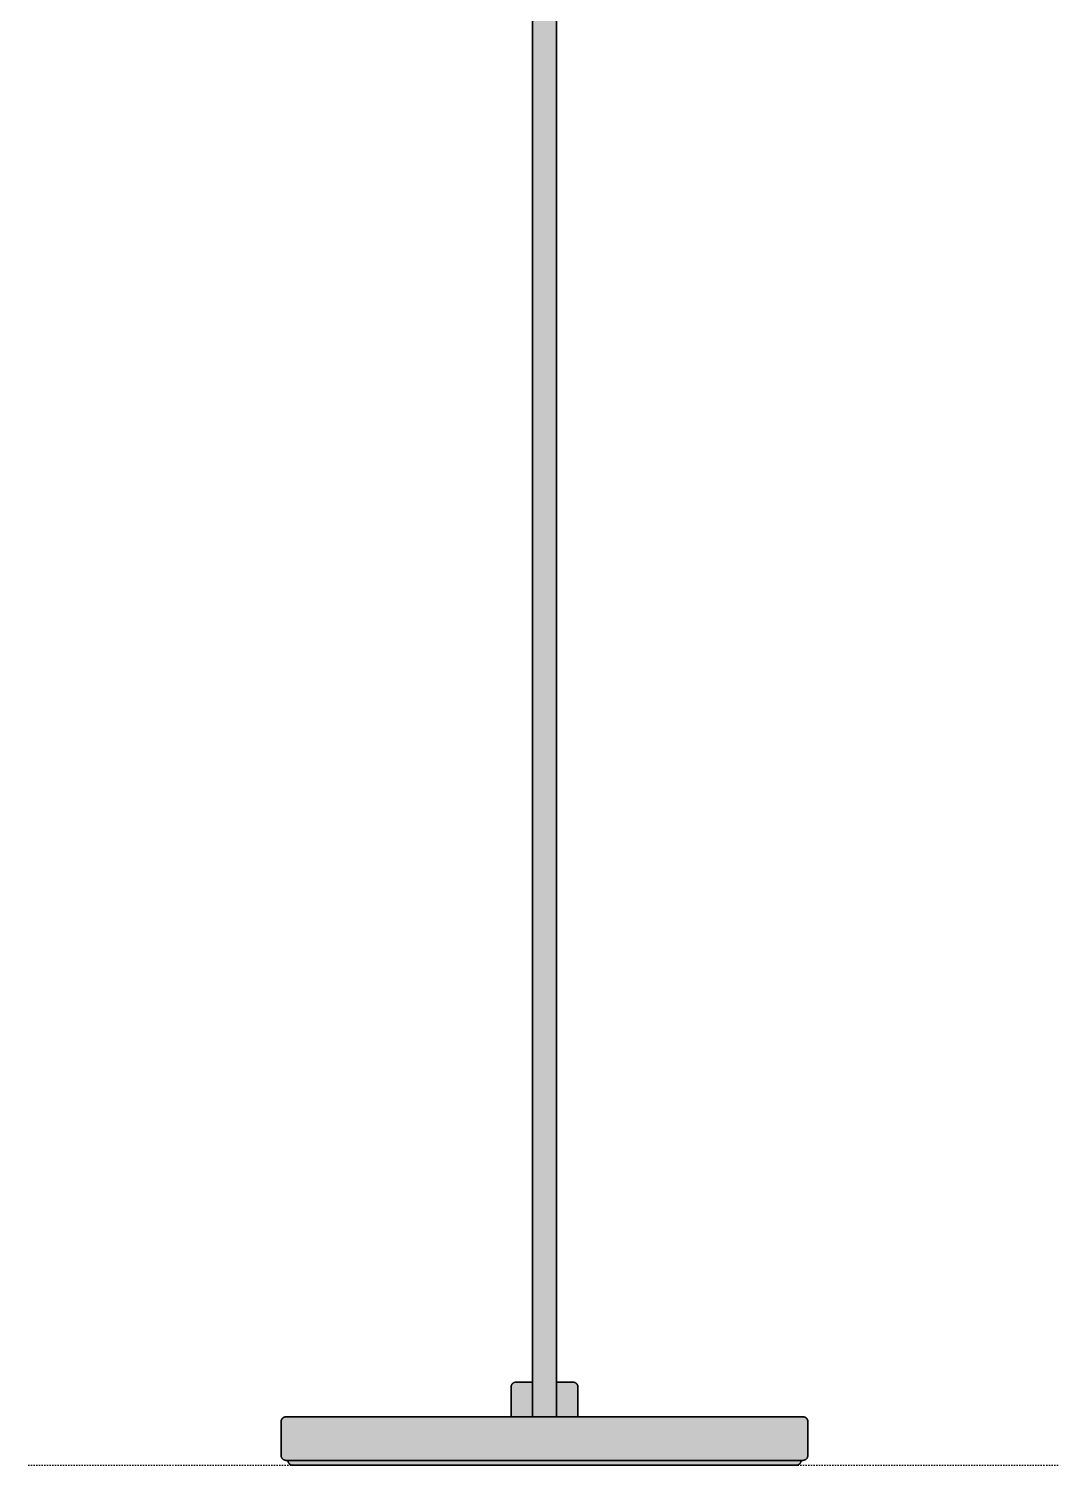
# Model space of a CAD drawing. Header units: millimetres. Extents: x 0 to 2227, y -2 to 1183.
# Drawn here: x 532 to 956, y 0 to 591 of the extents above; entities that cross this region are included whole.
import ezdxf

# ---------------------------------------------------------------- set-up
doc = ezdxf.new("R2010")
doc.units = ezdxf.units.MM
doc.linetypes.add('Dots', pattern=[1, 0, -1])
doc.layers.add('Blocks', color=7, linetype='Continuous')
doc.layers.add('Blocks$Fill', color=7, linetype='Continuous', true_color=0xffffff)
for name, color, linetype, lineweight, true_color in [('Blocks$Inner', 7, 'Continuous', 25, 0x007f00), ('Blocks$Outline', 7, 'Continuous', 35, 0xff3f3f), ('Groud', 7, 'Dots', 25, 0x243775)]:
    doc.layers.add(name, color=color, linetype=linetype, lineweight=lineweight, true_color=true_color)

# ---------------------------------------------------------------- blocks, each defined once
blk = doc.blocks.new('MS011 Floor Lamp Back')
at = {"layer": 'Blocks$Fill'}
blk.add_hatch(color=256, dxfattribs=at).paths.add_polyline_path([(220.73, 1164.2), (220.73, 1179.88), (220.72, 1179.99), (220.71, 1180.09), (220.69, 1180.19), (220.67, 1180.28), (220.64, 1180.38), (220.61, 1180.47), (220.57, 1180.57), (220.53, 1180.66), (220.49, 1180.74), (220.44, 1180.83), (220.39, 1180.91), (220.33, 1180.99), (220.27, 1181.07), (220.21, 1181.14), (220.14, 1181.21), (220.07, 1181.28), (219.99, 1181.34), (219.96, 1181.37), (219.92, 1181.4), (219.84, 1181.46), (219.76, 1181.51), (219.67, 1181.56), (219.58, 1181.61), (219.49, 1181.65), (219.4, 1181.68), (219.31, 1181.71), (219.21, 1181.74), (219.11, 1181.76), (219.01, 1181.78), (218.91, 1181.8), (218.81, 1181.8), (218.71, 1181.81), (205.99, 1181.81), (205.89, 1181.8), (205.79, 1181.8), (205.69, 1181.78), (205.64, 1181.77), (205.59, 1181.76), (205.49, 1181.74), (205.39, 1181.71), (205.3, 1181.68), (205.21, 1181.65), (205.12, 1181.61), (205.03, 1181.56), (204.94, 1181.51), (204.86, 1181.46), (204.78, 1181.4), (204.71, 1181.34), (204.63, 1181.28), (204.56, 1181.21), (204.49, 1181.14), (204.43, 1181.07), (204.37, 1180.99), (204.31, 1180.91), (204.26, 1180.83), (204.21, 1180.74), (204.17, 1180.66), (204.13, 1180.57), (204.09, 1180.47), (204.06, 1180.38), (204.03, 1180.28), (204.01, 1180.19), (203.99, 1180.09), (203.98, 1179.99), (203.97, 1179.88), (203.97, 1179.78), (203.97, 1163.67), (203.52, 1163.28), (203.09, 1162.87), (202.65, 1162.42), (202.22, 1161.94), (201.37, 1160.89), (200.51, 1159.71), (199.66, 1158.37), (198.81, 1156.89), (197.07, 1153.44), (165.82, 1084.86), (164.93, 1082.65), (164.63, 1081.7), (164.51, 1081.26), (164.43, 1080.85), (164.4, 1080.66), (164.38, 1080.47), (164.37, 1080.29), (164.36, 1080.11), (164.36, 1079.94), (164.38, 1079.77), (164.39, 1079.69), (164.4, 1079.61), (164.41, 1079.54), (164.43, 1079.46), (164.47, 1079.32), (164.5, 1079.24), (164.52, 1079.18), (164.55, 1079.11), (164.59, 1079.04), (164.62, 1078.98), (164.66, 1078.91), (164.7, 1078.85), (164.74, 1078.79), (164.79, 1078.73), (164.84, 1078.67), (164.89, 1078.62), (164.94, 1078.56), (165, 1078.51), (165.06, 1078.46), (165.17, 1078.37), (165.28, 1078.29), (165.41, 1078.21), (165.54, 1078.14), (165.68, 1078.08), (165.83, 1078.02), (165.98, 1077.96), (166.14, 1077.91), (166.31, 1077.87), (166.49, 1077.83), (166.67, 1077.79), (166.87, 1077.77), (167.27, 1077.73), (167.71, 1077.71), (168.18, 1077.72), (168.69, 1077.75), (169.22, 1077.8), (169.79, 1077.88), (171.03, 1078.11), (172.41, 1078.44), (176.86, 1079.92), (181.33, 1081.17), (185.79, 1082.21), (190.23, 1083.06), (194.63, 1083.73), (198.98, 1084.23), (207.45, 1084.78), (207.45, 34.21), (200.51, 34.21), (200.4, 34.2), (200.3, 34.19), (200.2, 34.17), (200.11, 34.15), (200.01, 34.12), (199.92, 34.09), (199.82, 34.05), (199.73, 34.01), (199.65, 33.97), (199.56, 33.92), (199.48, 33.86), (199.4, 33.81), (199.32, 33.75), (199.25, 33.68), (199.18, 33.62), (199.11, 33.54), (199.05, 33.47), (198.99, 33.39), (198.93, 33.32), (198.88, 33.23), (198.83, 33.15), (198.78, 33.06), (198.74, 32.97), (198.71, 32.88), (198.67, 32.78), (198.65, 32.69), (198.62, 32.59), (198.61, 32.49), (198.59, 32.39), (198.59, 32.29), (198.58, 32.18), (198.58, 19.96), (105.83, 19.95), (105.73, 19.94), (105.63, 19.93), (105.53, 19.91), (105.43, 19.89), (105.33, 19.86), (105.24, 19.83), (105.15, 19.8), (105.06, 19.75), (104.97, 19.71), (104.88, 19.66), (104.8, 19.61), (104.72, 19.55), (104.65, 19.49), (104.57, 19.43), (104.5, 19.36), (104.43, 19.29), (104.37, 19.22), (104.31, 19.14), (104.25, 19.06), (104.2, 18.98), (104.15, 18.89), (104.11, 18.8), (104.07, 18.72), (104.03, 18.62), (104, 18.53), (103.97, 18.43), (103.95, 18.34), (103.93, 18.24), (103.92, 18.13), (103.91, 18.03), (103.91, 17.93), (103.91, 4.05), (103.91, 3.95), (103.92, 3.85), (103.93, 3.75), (103.94, 3.7), (103.94, 3.69), (103.94, 3.69), (103.94, 3.69), (103.94, 3.69), (103.94, 3.69), (103.94, 3.69), (103.94, 3.69), (103.94, 3.68), (103.94, 3.68), (103.94, 3.68), (103.94, 3.68), (103.94, 3.68), (103.94, 3.68), (103.94, 3.67), (103.94, 3.67), (103.94, 3.67), (103.97, 3.55), (104, 3.45), (104.03, 3.36), (104.07, 3.27), (104.11, 3.18), (104.15, 3.09), (104.2, 3), (104.25, 2.92), (104.31, 2.84), (104.37, 2.77), (104.43, 2.69), (104.5, 2.62), (104.57, 2.56), (104.65, 2.49), (104.72, 2.43), (104.8, 2.37), (104.88, 2.32), (104.97, 2.27), (105.06, 2.23), (105.15, 2.19), (105.24, 2.15), (105.33, 2.12), (105.43, 2.09), (105.53, 2.07), (105.63, 2.05), (105.73, 2.04), (105.83, 2.03), (105.93, 2.03), (106.69, 2.03), (106.7, 1.92), (106.7, 1.82), (106.72, 1.72), (106.74, 1.62), (106.74, 1.62), (106.74, 1.62), (106.74, 1.62), (106.74, 1.61), (106.74, 1.61), (106.74, 1.61), (106.74, 1.61), (106.74, 1.61), (106.74, 1.61), (106.74, 1.6), (106.74, 1.6), (106.74, 1.6), (106.74, 1.6), (106.74, 1.6), (106.74, 1.6), (106.74, 1.6), (106.75, 1.57), (106.75, 1.57), (106.75, 1.57), (106.75, 1.57), (106.75, 1.56), (106.75, 1.56), (106.75, 1.56), (106.75, 1.56), (106.75, 1.56), (106.75, 1.56), (106.75, 1.55), (106.75, 1.55), (106.75, 1.55), (106.75, 1.55), (106.75, 1.55), (106.75, 1.55), (106.76, 1.52), (106.79, 1.43), (106.8, 1.38), (106.82, 1.33), (106.85, 1.24), (106.89, 1.15), (106.94, 1.06), (106.99, 0.98), (107.04, 0.9), (107.1, 0.82), (107.16, 0.74), (107.22, 0.67), (107.29, 0.6), (107.36, 0.53), (107.43, 0.46), (107.51, 0.4), (107.59, 0.35), (107.67, 0.29), (107.76, 0.25), (107.84, 0.2), (107.93, 0.16), (108.03, 0.12), (108.12, 0.09), (108.22, 0.06), (108.31, 0.04), (108.41, 0.02), (108.51, 0.01), (108.62, 0), (108.72, 0), (316.08, 0), (316.19, 0.01), (316.29, 0.02), (316.39, 0.04), (316.48, 0.06), (316.58, 0.09), (316.67, 0.12), (316.77, 0.16), (316.86, 0.2), (316.94, 0.25), (317.03, 0.29), (317.11, 0.35), (317.19, 0.4), (317.27, 0.46), (317.34, 0.53), (317.41, 0.6), (317.48, 0.67), (317.54, 0.74), (317.6, 0.82), (317.66, 0.9), (317.71, 0.98), (317.76, 1.06), (317.81, 1.15), (317.85, 1.24), (317.88, 1.33), (317.91, 1.43), (317.94, 1.52), (317.97, 1.62), (317.98, 1.72), (318, 1.82), (318, 1.92), (318.01, 2.03), (318.87, 2.03), (318.97, 2.04), (319.07, 2.05), (319.17, 2.07), (319.27, 2.09), (319.37, 2.12), (319.46, 2.15), (319.55, 2.19), (319.64, 2.23), (319.73, 2.27), (319.82, 2.32), (319.9, 2.37), (319.98, 2.43), (320.05, 2.49), (320.13, 2.56), (320.2, 2.62), (320.27, 2.69), (320.33, 2.77), (320.39, 2.84), (320.45, 2.92), (320.5, 3), (320.55, 3.09), (320.59, 3.18), (320.63, 3.27), (320.67, 3.36), (320.7, 3.45), (320.73, 3.55), (320.75, 3.65), (320.77, 3.75), (320.78, 3.85), (320.79, 3.95), (320.79, 4.05), (320.79, 17.93), (320.79, 18.03), (320.78, 18.13), (320.77, 18.24), (320.75, 18.34), (320.73, 18.43), (320.72, 18.48), (320.71, 18.51), (320.71, 18.51), (320.71, 18.51), (320.71, 18.51), (320.71, 18.51), (320.71, 18.51), (320.71, 18.51), (320.71, 18.52), (320.71, 18.52), (320.71, 18.52), (320.7, 18.52), (320.7, 18.52), (320.7, 18.52), (320.7, 18.52), (320.67, 18.62), (320.63, 18.72), (320.59, 18.8), (320.55, 18.89), (320.5, 18.98), (320.45, 19.06), (320.39, 19.14), (320.33, 19.22), (320.27, 19.29), (320.2, 19.36), (320.13, 19.43), (320.05, 19.49), (319.98, 19.55), (319.9, 19.61), (319.82, 19.66), (319.73, 19.71), (319.64, 19.75), (319.55, 19.8), (319.46, 19.83), (319.37, 19.86), (319.27, 19.89), (319.17, 19.91), (319.07, 19.93), (318.97, 19.94), (318.87, 19.95), (318.77, 19.96), (226.12, 19.96), (226.12, 32.24), (226.11, 32.29), (226.11, 32.39), (226.09, 32.49), (226.08, 32.59), (226.05, 32.69), (226.03, 32.78), (226.02, 32.81), (226.02, 32.81), (226.02, 32.81), (226.02, 32.81), (226.02, 32.81), (226.02, 32.82), (226.01, 32.82), (226.01, 32.82), (226.01, 32.82), (226.01, 32.82), (226.01, 32.82), (226.01, 32.83), (226.01, 32.83), (226.01, 32.83), (226.01, 32.83), (226.01, 32.83), (226, 32.86), (226, 32.86), (226, 32.86), (226, 32.86), (226, 32.87), (226, 32.87), (226, 32.87), (226, 32.87), (226, 32.87), (226, 32.87), (225.99, 32.87), (225.99, 32.88), (225.99, 32.88), (225.99, 32.88), (225.96, 32.97), (225.94, 33.02), (225.93, 33.04), (225.92, 33.06), (225.87, 33.15), (225.82, 33.23), (225.77, 33.32), (225.71, 33.39), (225.65, 33.47), (225.59, 33.54), (225.52, 33.62), (225.45, 33.68), (225.38, 33.75), (225.3, 33.81), (225.22, 33.86), (225.14, 33.92), (225.05, 33.97), (224.97, 34.01), (224.88, 34.05), (224.78, 34.09), (224.69, 34.12), (224.59, 34.15), (224.5, 34.17), (224.4, 34.19), (224.3, 34.2), (224.19, 34.21), (224.09, 34.21), (217.25, 34.21), (217.25, 1084.75), (226.95, 1084.05), (235.38, 1082.88), (242.24, 1081.5), (244.99, 1080.8), (247.23, 1080.13), (249.87, 1079.32), (252.17, 1078.72), (253.2, 1078.49), (254.14, 1078.33), (255, 1078.22), (255.4, 1078.19), (255.78, 1078.17), (256.14, 1078.17), (256.47, 1078.18), (256.79, 1078.21), (257.09, 1078.26), (257.37, 1078.32), (257.5, 1078.36), (257.62, 1078.4), (257.75, 1078.45), (257.86, 1078.5), (257.97, 1078.55), (258.08, 1078.61), (258.18, 1078.68), (258.28, 1078.74), (258.37, 1078.82), (258.45, 1078.89), (258.54, 1078.97), (258.61, 1079.06), (258.68, 1079.15), (258.75, 1079.24), (258.81, 1079.34), (258.87, 1079.44), (258.92, 1079.55), (258.97, 1079.67), (259.01, 1079.78), (259.05, 1079.9), (259.08, 1080.03), (259.11, 1080.16), (259.13, 1080.27), (259.14, 1080.38), (259.17, 1080.61), (259.18, 1080.86), (259.17, 1081.11), (259.16, 1081.38), (259.14, 1081.66), (259.05, 1082.26), (258.91, 1082.91), (258.73, 1083.62), (258.5, 1084.38), (258.21, 1085.2), (229.84, 1150.06), (227.31, 1155.15), (226.13, 1157.26), (225.01, 1159.11), (223.91, 1160.71), (223.38, 1161.43), (222.84, 1162.08), (222.31, 1162.69), (221.79, 1163.24), (221.26, 1163.74)], flags=0)
at = {"layer": 'Blocks$Inner'}
for points in [[(207.45, 1123.19), (207.45, 1084.78), (207.45, 34.21), (207.45, 19.96), (217.25, 19.96), (217.25, 34.21), (217.25, 1084.75), (217.25, 1122.98), (217.25, 1142.68), (207.45, 1142.68)], [(207.45, 34.21), (200.61, 34.21), (200.51, 34.21), (200.4, 34.2), (200.3, 34.19), (200.2, 34.17), (200.11, 34.15), (200.01, 34.12), (199.92, 34.09), (199.82, 34.05), (199.73, 34.01), (199.65, 33.97), (199.56, 33.92), (199.48, 33.86), (199.4, 33.81), (199.32, 33.75), (199.25, 33.68), (199.18, 33.62), (199.11, 33.54), (199.05, 33.47), (198.99, 33.39), (198.93, 33.32), (198.88, 33.23), (198.83, 33.15), (198.78, 33.06), (198.74, 32.97), (198.71, 32.88), (198.67, 32.78), (198.65, 32.69), (198.62, 32.59), (198.61, 32.49), (198.59, 32.39), (198.59, 32.29), (198.58, 32.18), (198.58, 19.96), (207.45, 19.96)], [(226.12, 19.96), (226.12, 32.18), (226.12, 32.24), (226.11, 32.29), (226.11, 32.39), (226.09, 32.49), (226.08, 32.59), (226.05, 32.69), (226.03, 32.78), (226.02, 32.81), (226.02, 32.81), (226.02, 32.81), (226.02, 32.81), (226.02, 32.81), (226.02, 32.82), (226.01, 32.82), (226.01, 32.82), (226.01, 32.82), (226.01, 32.82), (226.01, 32.82), (226.01, 32.82), (226.01, 32.83), (226.01, 32.83), (226.01, 32.83), (226.01, 32.83), (226.01, 32.83), (226, 32.86), (226, 32.86), (226, 32.86), (226, 32.86), (226, 32.87), (226, 32.87), (226, 32.87), (226, 32.87), (226, 32.87), (226, 32.87), (225.99, 32.87), (225.99, 32.88), (225.99, 32.88), (225.99, 32.88), (225.96, 32.97), (225.94, 33.02), (225.93, 33.04), (225.92, 33.06), (225.87, 33.15), (225.82, 33.23), (225.77, 33.32), (225.71, 33.39), (225.65, 33.47), (225.59, 33.54), (225.52, 33.62), (225.45, 33.68), (225.38, 33.75), (225.3, 33.81), (225.22, 33.86), (225.14, 33.92), (225.05, 33.97), (224.97, 34.01), (224.88, 34.05), (224.78, 34.09), (224.69, 34.12), (224.59, 34.15), (224.5, 34.17), (224.4, 34.19), (224.3, 34.2), (224.19, 34.21), (224.09, 34.21), (217.25, 34.21), (217.25, 19.96)], [(217.25, 19.96), (207.45, 19.96), (198.58, 19.96), (105.93, 19.96), (105.83, 19.95), (105.73, 19.94), (105.63, 19.93), (105.53, 19.91), (105.43, 19.89), (105.33, 19.86), (105.24, 19.83), (105.15, 19.8), (105.06, 19.75), (104.97, 19.71), (104.88, 19.66), (104.8, 19.61), (104.72, 19.55), (104.65, 19.49), (104.57, 19.43), (104.5, 19.36), (104.43, 19.29), (104.37, 19.22), (104.31, 19.14), (104.25, 19.06), (104.2, 18.98), (104.15, 18.89), (104.11, 18.8), (104.07, 18.72), (104.03, 18.62), (104, 18.53), (103.97, 18.43), (103.95, 18.34), (103.93, 18.24), (103.92, 18.13), (103.91, 18.03), (103.91, 17.93), (103.91, 4.05), (103.91, 3.95), (103.92, 3.85), (103.93, 3.75), (103.94, 3.7), (103.94, 3.69), (103.94, 3.69), (103.94, 3.69), (103.94, 3.68), (103.94, 3.68), (103.94, 3.68), (103.94, 3.67), (103.94, 3.67), (103.95, 3.65), (103.97, 3.55), (104, 3.45), (104.03, 3.36), (104.07, 3.27), (104.11, 3.18), (104.15, 3.09), (104.2, 3), (104.25, 2.92), (104.31, 2.84), (104.37, 2.77), (104.43, 2.69), (104.5, 2.62), (104.57, 2.56), (104.65, 2.49), (104.72, 2.43), (104.8, 2.37), (104.88, 2.32), (104.97, 2.27), (105.06, 2.23), (105.15, 2.19), (105.24, 2.15), (105.33, 2.12), (105.43, 2.09), (105.53, 2.07), (105.63, 2.05), (105.73, 2.04), (105.83, 2.03), (105.93, 2.03), (106.69, 2.03), (318.01, 2.03), (318.77, 2.03), (318.87, 2.03), (318.97, 2.04), (319.07, 2.05), (319.17, 2.07), (319.27, 2.09), (319.37, 2.12), (319.46, 2.15), (319.55, 2.19), (319.64, 2.23), (319.73, 2.27), (319.82, 2.32), (319.9, 2.37), (319.98, 2.43), (320.05, 2.49), (320.13, 2.56), (320.2, 2.62), (320.27, 2.69), (320.33, 2.77), (320.39, 2.84), (320.45, 2.92), (320.5, 3), (320.55, 3.09), (320.59, 3.18), (320.63, 3.27), (320.67, 3.36), (320.7, 3.45), (320.73, 3.55), (320.75, 3.65), (320.77, 3.75), (320.78, 3.85), (320.79, 3.95), (320.79, 4.05), (320.79, 17.93), (320.79, 18.03), (320.78, 18.13), (320.77, 18.24), (320.75, 18.34), (320.73, 18.43), (320.72, 18.48), (320.71, 18.51), (320.71, 18.51), (320.71, 18.51), (320.71, 18.51), (320.71, 18.52), (320.7, 18.52), (320.7, 18.52), (320.7, 18.53), (320.7, 18.53), (320.67, 18.62), (320.63, 18.72), (320.59, 18.8), (320.55, 18.89), (320.5, 18.98), (320.45, 19.06), (320.39, 19.14), (320.33, 19.22), (320.27, 19.29), (320.2, 19.36), (320.13, 19.43), (320.05, 19.49), (319.98, 19.55), (319.9, 19.61), (319.82, 19.66), (319.73, 19.71), (319.64, 19.75), (319.55, 19.8), (319.46, 19.83), (319.37, 19.86), (319.27, 19.89), (319.17, 19.91), (319.07, 19.93), (318.97, 19.94), (318.87, 19.95), (318.77, 19.96), (226.12, 19.96)], [(108.72, 0), (315.98, 0), (316.08, 0), (316.19, 0.01), (316.29, 0.02), (316.39, 0.04), (316.48, 0.06), (316.58, 0.09), (316.67, 0.12), (316.77, 0.16), (316.86, 0.2), (316.94, 0.25), (317.03, 0.29), (317.11, 0.35), (317.19, 0.4), (317.27, 0.46), (317.34, 0.53), (317.41, 0.6), (317.48, 0.67), (317.54, 0.74), (317.6, 0.82), (317.66, 0.9), (317.71, 0.98), (317.76, 1.06), (317.81, 1.15), (317.85, 1.24), (317.88, 1.33), (317.91, 1.43), (317.94, 1.52), (317.97, 1.62), (317.98, 1.72), (318, 1.82), (318, 1.92), (318.01, 2.03), (106.69, 2.03), (106.7, 1.92), (106.7, 1.82), (106.72, 1.72), (106.74, 1.62), (106.74, 1.62), (106.74, 1.62), (106.74, 1.62), (106.74, 1.61), (106.74, 1.61), (106.74, 1.61), (106.74, 1.61), (106.74, 1.61), (106.74, 1.61), (106.74, 1.6), (106.74, 1.6), (106.74, 1.6), (106.74, 1.6), (106.74, 1.6), (106.74, 1.6), (106.74, 1.6), (106.75, 1.57), (106.75, 1.57), (106.75, 1.57), (106.75, 1.57), (106.75, 1.56), (106.75, 1.56), (106.75, 1.56), (106.75, 1.56), (106.75, 1.56), (106.75, 1.56), (106.75, 1.56), (106.75, 1.55), (106.75, 1.55), (106.75, 1.55), (106.75, 1.55), (106.75, 1.55), (106.75, 1.55), (106.76, 1.52), (106.79, 1.43), (106.8, 1.38), (106.82, 1.33), (106.85, 1.24), (106.89, 1.15), (106.94, 1.06), (106.99, 0.98), (107.04, 0.9), (107.1, 0.82), (107.16, 0.74), (107.22, 0.67), (107.29, 0.6), (107.36, 0.53), (107.43, 0.46), (107.51, 0.4), (107.59, 0.35), (107.67, 0.29), (107.76, 0.25), (107.84, 0.2), (107.93, 0.16), (108.03, 0.12), (108.12, 0.09), (108.22, 0.06), (108.31, 0.04), (108.41, 0.02), (108.51, 0.01), (108.62, 0)]]:
    blk.add_lwpolyline(points, close=True, dxfattribs=at)
at = {"layer": 'Blocks$Outline'}
for points in [[(207.45, 1084.78), (207.45, 34.21)], [(217.25, 34.21), (217.25, 1084.75)], [(207.45, 34.21), (200.61, 34.21), (200.51, 34.21), (200.4, 34.2), (200.3, 34.19), (200.2, 34.17), (200.11, 34.15), (200.01, 34.12), (199.92, 34.09), (199.82, 34.05), (199.73, 34.01), (199.65, 33.97), (199.56, 33.92), (199.48, 33.86), (199.4, 33.81), (199.32, 33.75), (199.25, 33.68), (199.18, 33.62), (199.11, 33.54), (199.05, 33.47), (198.99, 33.39), (198.93, 33.32), (198.88, 33.23), (198.83, 33.15), (198.78, 33.06), (198.74, 32.97), (198.71, 32.88), (198.67, 32.78), (198.65, 32.69), (198.62, 32.59), (198.61, 32.49), (198.59, 32.39), (198.59, 32.29), (198.58, 32.18), (198.58, 19.96)], [(226.12, 19.96), (226.12, 32.18), (226.12, 32.24), (226.11, 32.29), (226.11, 32.39), (226.09, 32.49), (226.08, 32.59), (226.05, 32.69), (226.03, 32.78), (226.02, 32.81), (226.02, 32.81), (226.02, 32.81), (226.02, 32.81), (226.02, 32.81), (226.02, 32.82), (226.01, 32.82), (226.01, 32.82), (226.01, 32.82), (226.01, 32.82), (226.01, 32.82), (226.01, 32.82), (226.01, 32.83), (226.01, 32.83), (226.01, 32.83), (226.01, 32.83), (226.01, 32.83), (226, 32.86), (226, 32.86), (226, 32.86), (226, 32.86), (226, 32.87), (226, 32.87), (226, 32.87), (226, 32.87), (226, 32.87), (226, 32.87), (225.99, 32.87), (225.99, 32.88), (225.99, 32.88), (225.99, 32.88), (225.96, 32.97), (225.94, 33.02), (225.93, 33.04), (225.92, 33.06), (225.87, 33.15), (225.82, 33.23), (225.77, 33.32), (225.71, 33.39), (225.65, 33.47), (225.59, 33.54), (225.52, 33.62), (225.45, 33.68), (225.38, 33.75), (225.3, 33.81), (225.22, 33.86), (225.14, 33.92), (225.05, 33.97), (224.97, 34.01), (224.88, 34.05), (224.78, 34.09), (224.69, 34.12), (224.59, 34.15), (224.5, 34.17), (224.4, 34.19), (224.3, 34.2), (224.19, 34.21), (224.09, 34.21), (217.25, 34.21)], [(198.58, 19.96), (105.93, 19.96), (105.83, 19.95), (105.73, 19.94), (105.63, 19.93), (105.53, 19.91), (105.43, 19.89), (105.33, 19.86), (105.24, 19.83), (105.15, 19.8), (105.06, 19.75), (104.97, 19.71), (104.88, 19.66), (104.8, 19.61), (104.72, 19.55), (104.65, 19.49), (104.57, 19.43), (104.5, 19.36), (104.43, 19.29), (104.37, 19.22), (104.31, 19.14), (104.25, 19.06), (104.2, 18.98), (104.15, 18.89), (104.11, 18.8), (104.07, 18.72), (104.03, 18.62), (104, 18.53), (103.97, 18.43), (103.95, 18.34), (103.93, 18.24), (103.92, 18.13), (103.91, 18.03), (103.91, 17.93), (103.91, 4.05), (103.91, 3.95), (103.92, 3.85), (103.93, 3.75), (103.94, 3.7), (103.94, 3.69), (103.94, 3.69), (103.94, 3.69), (103.94, 3.69), (103.94, 3.69), (103.94, 3.69), (103.94, 3.69), (103.94, 3.68), (103.94, 3.68), (103.94, 3.68), (103.94, 3.68), (103.94, 3.68), (103.94, 3.68), (103.94, 3.67), (103.94, 3.67), (103.94, 3.67), (103.95, 3.65), (103.97, 3.55), (104, 3.45), (104.03, 3.36), (104.07, 3.27), (104.11, 3.18), (104.15, 3.09), (104.2, 3), (104.25, 2.92), (104.31, 2.84), (104.37, 2.77), (104.43, 2.69), (104.5, 2.62), (104.57, 2.56), (104.65, 2.49), (104.72, 2.43), (104.8, 2.37), (104.88, 2.32), (104.97, 2.27), (105.06, 2.23), (105.15, 2.19), (105.24, 2.15), (105.33, 2.12), (105.43, 2.09), (105.53, 2.07), (105.63, 2.05), (105.73, 2.04), (105.83, 2.03), (105.93, 2.03), (106.69, 2.03)], [(318.01, 2.03), (318.77, 2.03), (318.87, 2.03), (318.97, 2.04), (319.07, 2.05), (319.17, 2.07), (319.27, 2.09), (319.37, 2.12), (319.46, 2.15), (319.55, 2.19), (319.64, 2.23), (319.73, 2.27), (319.82, 2.32), (319.9, 2.37), (319.98, 2.43), (320.05, 2.49), (320.13, 2.56), (320.2, 2.62), (320.27, 2.69), (320.33, 2.77), (320.39, 2.84), (320.45, 2.92), (320.5, 3), (320.55, 3.09), (320.59, 3.18), (320.63, 3.27), (320.67, 3.36), (320.7, 3.45), (320.73, 3.55), (320.75, 3.65), (320.77, 3.75), (320.78, 3.85), (320.79, 3.95), (320.79, 4.05), (320.79, 17.93), (320.79, 18.03), (320.78, 18.13), (320.77, 18.24), (320.75, 18.34), (320.73, 18.43), (320.72, 18.48), (320.71, 18.51), (320.71, 18.51), (320.71, 18.51), (320.71, 18.51), (320.71, 18.51), (320.71, 18.51), (320.71, 18.51), (320.71, 18.52), (320.71, 18.52), (320.71, 18.52), (320.7, 18.52), (320.7, 18.52), (320.7, 18.52), (320.7, 18.52), (320.7, 18.53), (320.7, 18.53), (320.7, 18.53), (320.67, 18.62), (320.63, 18.72), (320.59, 18.8), (320.55, 18.89), (320.5, 18.98), (320.45, 19.06), (320.39, 19.14), (320.33, 19.22), (320.27, 19.29), (320.2, 19.36), (320.13, 19.43), (320.05, 19.49), (319.98, 19.55), (319.9, 19.61), (319.82, 19.66), (319.73, 19.71), (319.64, 19.75), (319.55, 19.8), (319.46, 19.83), (319.37, 19.86), (319.27, 19.89), (319.17, 19.91), (319.07, 19.93), (318.97, 19.94), (318.87, 19.95), (318.77, 19.96), (226.12, 19.96)], [(106.69, 2.03), (106.7, 1.92), (106.7, 1.82), (106.72, 1.72), (106.74, 1.62), (106.74, 1.62), (106.74, 1.62), (106.74, 1.62), (106.74, 1.61), (106.74, 1.61), (106.74, 1.61), (106.74, 1.61), (106.74, 1.61), (106.74, 1.61), (106.74, 1.6), (106.74, 1.6), (106.74, 1.6), (106.74, 1.6), (106.74, 1.6), (106.74, 1.6), (106.74, 1.6), (106.75, 1.57), (106.75, 1.57), (106.75, 1.57), (106.75, 1.57), (106.75, 1.56), (106.75, 1.56), (106.75, 1.56), (106.75, 1.56), (106.75, 1.56), (106.75, 1.56), (106.75, 1.56), (106.75, 1.55), (106.75, 1.55), (106.75, 1.55), (106.75, 1.55), (106.75, 1.55), (106.75, 1.55), (106.76, 1.52), (106.79, 1.43), (106.8, 1.38), (106.82, 1.33), (106.85, 1.24), (106.89, 1.15), (106.94, 1.06), (106.99, 0.98), (107.04, 0.9), (107.1, 0.82), (107.16, 0.74), (107.22, 0.67), (107.29, 0.6), (107.36, 0.53), (107.43, 0.46), (107.51, 0.4), (107.59, 0.35), (107.67, 0.29), (107.76, 0.25), (107.84, 0.2), (107.93, 0.16), (108.03, 0.12), (108.12, 0.09), (108.22, 0.06), (108.31, 0.04), (108.41, 0.02), (108.51, 0.01), (108.62, 0), (108.72, 0)], [(108.72, 0), (315.98, 0), (316.08, 0), (316.19, 0.01), (316.29, 0.02), (316.39, 0.04), (316.48, 0.06), (316.58, 0.09), (316.67, 0.12), (316.77, 0.16), (316.86, 0.2), (316.94, 0.25), (317.03, 0.29), (317.11, 0.35), (317.19, 0.4), (317.27, 0.46), (317.34, 0.53), (317.41, 0.6), (317.48, 0.67), (317.54, 0.74), (317.6, 0.82), (317.66, 0.9), (317.71, 0.98), (317.76, 1.06), (317.81, 1.15), (317.85, 1.24), (317.88, 1.33), (317.91, 1.43), (317.94, 1.52), (317.97, 1.62), (317.98, 1.72), (318, 1.82), (318, 1.92), (318.01, 2.03)]]:
    blk.add_lwpolyline(points, dxfattribs=at)

msp = doc.modelspace()

# ---------------------------------------------------------------- linework, layer by layer
at = {"layer": 'Groud'}
msp.add_lwpolyline([(531.55, 0), (956.25, 0)], dxfattribs=at)

# ---------------------------------------------------------------- block references
at = {"layer": 'Blocks'}
msp.add_blockref('MS011 Floor Lamp Back', (531.55, 0), dxfattribs=at)

doc.saveas('drawing.dxf')
